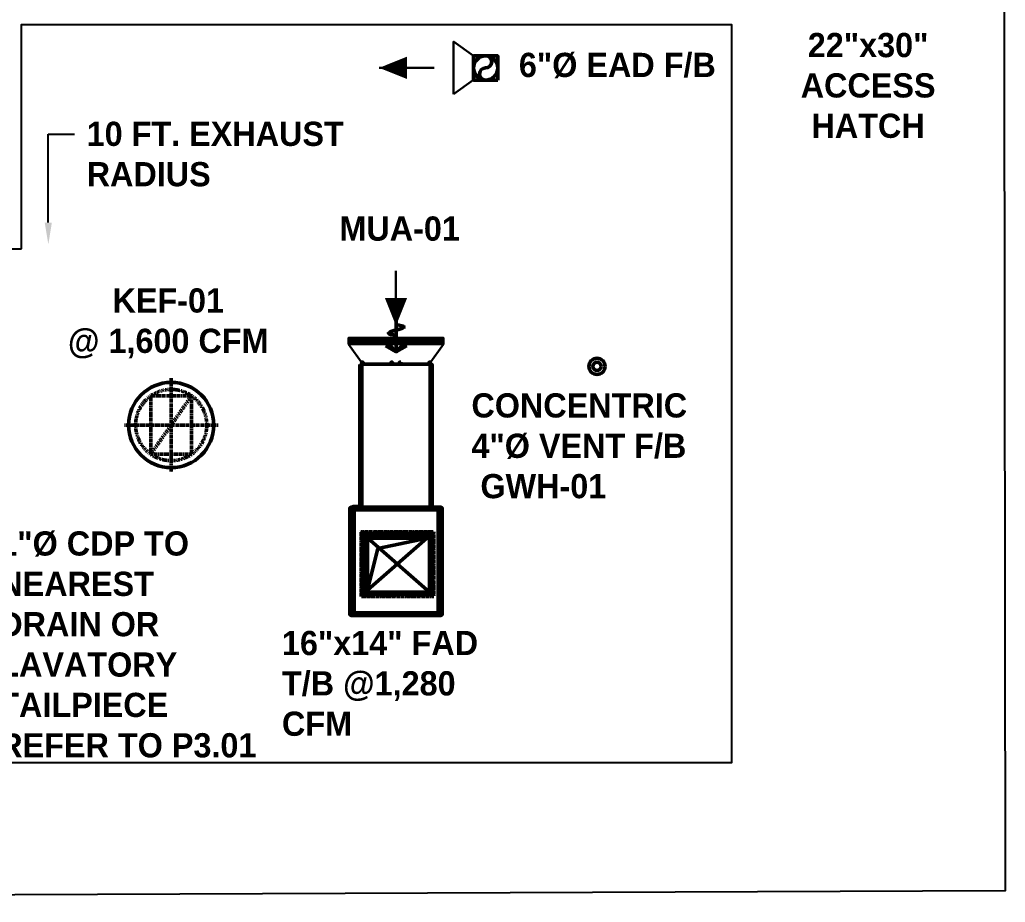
# Model space of a CAD drawing. Header units: inches. Extents: x 2025 to 34930, y -6955 to 4650.
# Drawn here: x 13810 to 14054.4, y 1386.8 to 1605.5 of the extents above; entities that cross this region are included whole.
import ezdxf
from ezdxf import colors
from ezdxf.entities.mleader import LeaderData, LeaderLine
from ezdxf.math import Vec2, Vec3

# ---------------------------------------------------------------- set-up
doc = ezdxf.new("R2010")
doc.units = ezdxf.units.IN
doc.header["$MEASUREMENT"] = 0
for name, pattern in [('14010200 - HV - RF$0$AC-BASE1$0$HIDDEN2', [0.1875, 0.125, -0.0625]), ('14010200 - HV - RF$0$AC-BASE1$0$NOFIRE', [0.27, 0.125, -0.0625, 0.02, -0.0625]), ('Hidden', [6.8598425196850386, 4.799999999999999, -2.059842519685039])]:
    doc.linetypes.add(name, pattern=pattern)
for name, color, linetype, lineweight in [('M-HVAC-EDFF', 2, 'Continuous', 30), ('M-HVAC-EQPM', 21, 'Continuous', 50), ('M-HVAC-EXHS-DUCT', 3, 'Continuous', 50), ('M-HVAC-FDFF', 126, 'Continuous', 30), ('M-HVAC-FRESH-DUCT', 136, 'Continuous', 50), ('M-HVAC-TEXT', 7, 'Continuous', 25)]:
    doc.layers.add(name, color=color, linetype=linetype, lineweight=lineweight)
doc.styles.add('BOO', font='GOTHIC.TTF', dxfattribs={"height": 6})
doc.styles.add('Century Gothic_B', font='GOTHICB.TTF', dxfattribs={"height": 6.659722222222221})

# ---------------------------------------------------------------- blocks, each defined once
blk = doc.blocks.new('14010200 - HV - RF$0$AC-BASE1$0$EF-5')
at = {"color": 1, "linetype": '14010200 - HV - RF$0$AC-BASE1$0$NOFIRE'}
for p, q in [((0, 483.7206795176353), (0, -483.7206795176353)), ((-483.720679517628, 0), (483.7206795176371, 0))]:
    blk.add_line(p, q, dxfattribs=at)
at = {"color": 1, "linetype": '14010200 - HV - RF$0$AC-BASE1$0$HIDDEN2'}
blk.add_line((-299.9999999997272, -209.9999999998072), (299.9999999997272, 209.9999999998072), dxfattribs=at)
blk.add_lwpolyline([(-299.9999999997272, 209.9999999998072), (-299.9999999997272, -209.9999999998072), (299.9999999997272, -209.9999999998072), (299.9999999997272, 209.9999999998072)], close=True, dxfattribs=at)
blk.add_circle((0, 0), 439.7460722887566)
blk.add_circle((0, 0), 367.7460722888221, dxfattribs=at)
blk = doc.blocks.new('*U174')
at = {"layer": 'M-HVAC-EQPM'}
blk.add_blockref('14010200 - HV - RF$0$AC-BASE1$0$EF-5', (0, 0), dxfattribs=at)
blk = doc.blocks.new('A$C8a6613db')
at = {"lineweight": 80}
for points in [[(-32.60622734483331, 10.76391532424168), (-32.60622734483331, 13.13467225019122), (-32.54642995982431, 13.13467225019122), (-32.54642995982431, 10.76391532424168)], [(-32.44649077486247, -10.88837673500529), (-32.44649077486247, 10.88837673501257), (-32.47976922686212, 10.88837673501257), (-32.47976922686212, -10.88837673500529)]]:
    blk.add_lwpolyline(points, close=True, dxfattribs=at)
for points in [[(-32.54632613109425, 12.76062244885543), (-32.60622734483331, 12.76062244885543)], [(-32.44649077486247, 12.35462533351529), (-32.54632613109425, 12.35462533351529)], [(-0.439275567419827, -13.19657017105783), (-0.439275567419827, -13.16595399514335), (-0.3793743536807597, -13.16595399514335), (-0.3793743536807597, 13.16595399514335), (-0.439275567419827, 13.16595399514335), (-0.439275567419827, -13.16595399514335), (-32.41986801323947, -13.16595399514335), (-32.41986801323947, 13.16595399514335), (-32.44649077486247, 13.16595399514335), (-32.44649077486247, -13.16595399514335), (-32.41986801323947, -13.16595399514335), (-32.41986801323947, -13.19657017105783), (-0.439275567419827, -13.19657017105783), (-0.439275567419827, -13.66513077630225), (-32.3865895611234, -13.66513077630225), (-32.3865895611234, -13.19657017105783)], [(-32.3865895611234, 13.19723574009549), (-32.3865895611234, 13.66513077630225), (-0.439275567419827, 13.66513077630225), (-0.439275567419827, 13.19723574009549), (-32.41986801323947, 13.19723574009549), (-32.41986801323947, 13.13467225019122), (-0.439275567419827, 13.13467225019122), (-0.439275567419827, 13.19723574009549)], [(-0.439275567419827, 13.60256728639797), (-32.3865895611234, 13.60256728639797)], [(-32.54632613109425, 11.16924687054416), (-32.60622734483331, 11.16924687054416)], [(-32.54632613109425, 11.57457841683936), (-32.44649077486247, 11.57457841683936)], [(-0.3460959015646949, -11.57457841683208), (-0.3793743536807597, -11.57457841683208)], [(-0.3460959015646949, -11.16924687052961), (-0.2529162358259782, -11.16924687052961)], [(-32.3865895611234, -13.63384903135011), (-0.439275567419827, -13.63384903135011)]]:
    blk.add_lwpolyline(points, dxfattribs=at)
at = {"lineweight": 50}
for points in [[(-32.47976922686212, 10.3266364639494), (-75.68851140339393, 10.3266364639494), (-76.75342186994385, 10.3266364639494), (-76.12778697081376, 10.3266364639494), (-76.12778697081376, 10.35791820890154), (-76.09450851881411, 10.35791820890154), (-76.09450851881411, 10.3266364639494)], [(-76.75342186994385, 10.3266364639494), (-76.75342186994385, 10.29535471899726), (-76.75342186994385, 10.3266364639494)], [(-76.75342186994385, 10.29535471899726), (-76.75342186994385, 9.983868407565751), (-76.75342186994385, 10.29535471899726)], [(-76.12778697081376, 9.983868407565751), (-76.75342186994385, 9.983868407565751)], [(-76.12778697081376, 10.3266364639494), (-76.12778697081376, -10.3266364639494), (-76.12778697081376, 10.3266364639494)], [(-76.09450851881411, 10.91965847996471), (-33.04550291225314, 10.91965847996471), (-33.04550291225314, 10.3266364639494)], [(-76.09450851881411, 10.91965847996471), (-76.09450851881411, 10.88837673501257), (-76.09450851881411, 10.91965847996471)], [(-76.09450851881411, 10.88837673501257), (-76.09450851881411, 10.35791820890154), (-76.09450851881411, 10.88837673501257)], [(-76.09450851881411, 10.88837673501257), (-33.04550291225314, 10.88837673501257)], [(-75.81496952136513, 10.88837673501257), (-75.81496952136513, 10.3266364639494), (-75.81496952136513, 10.88837673501257)], [(-75.68851140339393, 10.88837673501257), (-75.81496952136513, 10.88837673501257)], [(-75.68851140339393, 10.3266364639494), (-75.68851140339393, 10.88837673501257), (-75.68851140339393, 10.3266364639494)], [(-0.3793743536807597, -6.614092350260762), (0, -6.614092350260762), (0, 6.614092350260762), (-0.3793743536807597, 6.614092350260762)], [(-0.3793743536807597, 6.55152886036376), (-0.06655690411571413, 6.55152886036376), (-0.06655690411571413, -6.582810605308623), (-0.3793743536807597, -6.582810605308623)], [(-0.3793743536807597, 6.520912684456562), (-0.09983535623177886, 6.520912684456562), (-0.09983535623177886, -6.520247115404345), (-0.3793743536807597, -6.520247115404345)], [(-84.86005279584788, -0.0935124503375846), (-85.01978936581872, 0.7803797012020368), (-85.20614869741257, 1.529144872933102), (-85.2993283632677, 1.840631184371887), (-85.42578648112249, 2.090219574944058), (-85.51896614697762, 2.21534655475989), (-85.61214581283275, 2.277910044664168), (-85.73860393068753, 2.21534655475989)], [(-76.12778697081376, 1.466581383028824), (-76.75342186994385, 1.466581383028824), (-76.75342186994385, 1.091866012640821), (-76.75342186994385, 1.466581383028824)], [(-76.75342186994385, 1.060584267688682), (-76.75342186994385, 1.091866012640821), (-76.75342186994385, 1.060584267688682)], [(-76.75342186994385, 1.060584267688682), (-76.12778697081376, 1.060584267688682)], [(-93.09979753009975, -0.0935124503375846), (-79.93484188849106, -0.0935124503375846)], [(-87.32931394001935, -2.402371455427783), (-87.42249360575806, -2.464269376279844), (-87.5156732716132, -2.402371455427783), (-87.64213138946798, -2.245962730659812), (-87.73531105532311, -2.02765608503978), (-87.82849072106183, -1.715504204548779), (-88.01485005265567, -0.9667390328249894), (-88.20120938436594, -0.0935124503375846)], [(-76.12778697081376, -1.060584267688682), (-76.75342186994385, -1.060584267688682), (-76.75342186994385, -1.091866012640821), (-76.12778697081376, -1.091866012640821), (-76.75342186994385, -1.091866012640821), (-76.75342186994385, -1.060584267688682)], [(-76.75342186994385, -1.465915813976608), (-76.75342186994385, -1.091866012640821), (-76.75342186994385, -1.465915813976608)], [(-76.12778697081376, -1.465915813976608), (-76.75342186994385, -1.465915813976608)], [(-76.12778697081376, -10.01448458347295), (-76.75342186994385, -10.01448458347295), (-76.75342186994385, -10.29535471899726), (-76.75342186994385, -10.01448458347295)], [(-76.75342186994385, -10.29535471899726), (-76.75342186994385, -10.3266364639494), (-76.75342186994385, -10.29535471899726)], [(-76.09450851881411, -10.3266364639494), (-76.09450851881411, -10.35791820890154), (-76.12778697081376, -10.35791820890154), (-76.12778697081376, -10.3266364639494), (-76.75342186994385, -10.3266364639494), (-75.68851140339393, -10.3266364639494)], [(-76.09450851881411, -10.91965847995743), (-33.04550291225314, -10.91965847995743), (-33.04550291225314, -10.35791820890154)], [(-76.09450851881411, -10.35791820890154), (-76.09450851881411, -10.88837673500529), (-76.09450851881411, -10.35791820890154)], [(-33.04550291225314, -10.88837673500529), (-76.09450851881411, -10.88837673500529)], [(-76.09450851881411, -10.88837673500529), (-76.09450851881411, -10.91965847995743), (-76.09450851881411, -10.88837673500529)], [(-75.75506830762606, -10.88837673500529), (-75.75506830762606, -10.91965847995743)], [(-75.68851140339393, -10.3266364639494), (-75.68851140339393, -10.88837673500529), (-75.68851140339393, -10.3266364639494)], [(-32.47976922686212, -10.35791820890154), (-75.68851140339393, -10.35791820890154)]]:
    blk.add_lwpolyline(points, dxfattribs=at)
for points in [[(-81.74518968141638, 3.088573137254571), (-82.30426767643075, 2.308526220571366), (-79.93484188849106, -0.0935124503375846)], [(-76.12778697081376, 1.091866012640821), (-76.75342186994385, 1.091866012640821)], [(-81.74518968141638, -3.275598037922464), (-82.30426767643075, -2.464269376279844), (-79.93484188849106, -0.0935124503375846)]]:
    blk.add_lwpolyline(points, close=True, dxfattribs=at)
blk.add_open_spline([(-85.73860393068753, 2.21534655475989), (-86.44543825276196, 1.129803448005987), (-86.61715506552719, -1.412670290665119), (-87.32931394001935, -2.402371455427783)], degree=3, dxfattribs=at)
blk = doc.blocks.new('*U175')
h = blk.add_hatch()
h.set_pattern_fill('NET', color=254, scale=5, angle=45)
h.set_pattern_definition([(45, (0, 0), (-11.22532015133644, 11.22532015133644), []), (135, (0, 0), (-11.22532015133644, -11.22532015133644), [])])
h.paths.add_polyline_path([(424.9999999999355, -200.0000000000115), (-25.00000000006432, -200.0000000000165), (-24.99999999993568, 200.0000000000182), (425.0000000000641, 200.0000000000231)])
h.paths.add_polyline_path([(399.9999999999355, -175.0000000000133), (-6.431832844100427e-11, -175.0000000000183), (6.431832844100427e-11, 175.0000000000182), (400.0000000000639, 175.0000000000231)], flags=16)
at = {"color": 8}
for p, q in [((6.431832844100427e-11, 175.0000000000182), (399.9999999999355, -175.0000000000133)), ((400.0000000000639, 175.0000000000231), (-6.431832844100427e-11, -175.0000000000183))]:
    blk.add_line(p, q, dxfattribs=at)
at = {"color": 8, "linetype": 'Hidden', "ltscale": 0.5}
blk.add_lwpolyline([(424.9999999999355, -200.0000000000115), (-25.00000000006432, -200.0000000000165), (-24.99999999993568, 200.0000000000182), (425.0000000000641, 200.0000000000231)], close=True, dxfattribs=at)
blk.add_lwpolyline([(399.9999999999355, -175.0000000000133), (-6.431832844100427e-11, -175.0000000000183), (6.431832844100427e-11, 175.0000000000182), (400.0000000000639, 175.0000000000231)], close=True)
at = {"color": 8}
blk.add_lwpolyline([(77.75572683036206, 97.24427316969734), (14.99999999993568, -160.0000000000183), (15.00000000006432, 160.0000000000182), (385.0000000000639, 160.0000000000231)], close=True, dxfattribs=at)
blk = doc.blocks.new('A$Ce4be60d7')
blk.add_circle((0, -4.547e-13), 8)
at = {"color": 9}
for centre, radius, start, end in [((0, 3.999999999999545), 4.000000000000114, 90, 270), ((0, -4), 4, 270, 90)]:
    blk.add_arc(centre, radius, start, end, dxfattribs=at)
blk = doc.blocks.new('*U144')
at = {"color": 9}
blk.add_line((0, 389.9644442486567), (0, 162.9289207907178), dxfattribs=at)
blk.add_lwpolyline([(0, 389.9644442486567, 0, 92.41894429242151, 0), (0, 274.4407638831297, 92.41894429242151, 92.41894429242151, 0)], format="xyseb", dxfattribs=at)
blk.add_lwpolyline([(-108.5993692591637, 82.54551553726563), (108.5993692591637, 82.54551553725824), (49.99999999998548, -3.696074416782838e-12), (-49.99999999998548, 3.696074416782838e-12)], close=True)
blk = doc.blocks.new('*U177')
blk.add_lwpolyline([(-8.185452315956354e-12, 74.99999999997499), (-150.0000000000014, 74.99999999997311), (-149.9999999999887, -74.99999999997823), (7.275957614183426e-12, -74.9999999999768)], close=True)
blk = doc.blocks.new('*U181')
h = blk.add_hatch()
h.set_pattern_fill('ANSI37', color=256, style=0)
h.set_pattern_definition([(45, (0, -24.5), (-2.245064030267287, 2.245064030267287), []), (135, (0, -24.5), (-2.245064030267287, -2.245064030267287), [])])
h.paths.add_polyline_path([(-196.0993692591783, 82.54551553725007), (196.0993692591783, 82.5455155372738), (196.0993692591783, 109.3531475786206), (-196.0993692591783, 109.3531475785968)])
at = {"color": 9}
blk.add_line((0, 158.9170835176027), (0, 385.9526069755416), dxfattribs=at)
blk.add_lwpolyline([(0, 158.9170835176027, 0, 92.41894429242151, 0), (0, 274.4407638831297, 92.41894429242151, 92.41894429242151, 0)], format="xyseb", dxfattribs=at)
for points in [[(-196.0993692591783, 82.54551553725007), (196.0993692591783, 82.5455155372738), (196.0993692591783, 109.3531475786206), (-196.0993692591783, 109.3531475785968)], [(-196.0993692591783, 82.54551553725007), (196.0993692591783, 82.5455155372738), (137.5, 1.185440591403226e-11), (-137.5, -1.185440591403226e-11)]]:
    blk.add_lwpolyline(points, close=True)

msp = doc.modelspace()

# ---------------------------------------------------------------- linework, layer by layer
at = {"layer": 'M-HVAC-EXHS-DUCT'}
for radius in [2, 1]:
    msp.add_circle((13953.14168842483, 1519.599324412153), radius, dxfattribs=at)

# ---------------------------------------------------------------- block references
at = {"layer": 'M-HVAC-EDFF', "xscale": 0.06, "yscale": 0.06, "zscale": 0.06, "rotation": 90}
msp.add_blockref('*U144', (13922.52011843201, 1593.573675199626), dxfattribs=at)
at = {"layer": 'M-HVAC-EQPM', "rotation": 90}
for name, p, xscale, yscale, zscale in [('A$C8a6613db', (13903.29811045508, 1457.856327856727), -0.8177393366590746, 0.8177393366590746, 0.8177393366590746), ('*U174', (13847.55776794702, 1505.063140329104), -0.02400000000000205, 0.02400000000000205, 0.02400000000000205)]:
    msp.add_blockref(name, p, dxfattribs=dict(at, xscale=xscale, yscale=yscale, zscale=zscale))
at = {"layer": 'M-HVAC-EXHS-DUCT'}
for name, p, xscale, yscale, zscale, rotation in [('A$Ce4be60d7', (13925.52009251577, 1593.556040153588), -0.3750032395295743, 0.3750032395295743, 0.3750032395295743, 179.663196400024), ('*U177', (13928.52011786305, 1593.522617698185), -0.04, 0.04, 0.04, 180)]:
    msp.add_blockref(name, p, dxfattribs=dict(at, xscale=xscale, yscale=yscale, zscale=zscale, rotation=rotation))
at = {"layer": 'M-HVAC-FDFF', "xscale": 0.06, "yscale": 0.06, "zscale": 0.06}
msp.add_blockref('*U181', (13903.29811045508, 1520.109013875564), dxfattribs=at)
at = {"layer": 'M-HVAC-FRESH-DUCT', "xscale": 0.04000000000000101, "yscale": 0.04000000000000101, "zscale": 0.04000000000000101}
msp.add_blockref('*U175', (13895.64742560411, 1470.608199081373), dxfattribs=at)

# ---------------------------------------------------------------- texts
at = {"layer": 'M-HVAC-TEXT', "char_height": 6, "bg_fill": 3, "box_fill_scale": 1.05, "bg_fill_color": 256, "bg_fill_transparency": 0}
for s, insert, width, attachment_point, style in [('6"%%C EAD F/B', (13933.77161720804, 1597.301183209485), 52.98088966821953, 1, 'Century Gothic_B'), ('MUA-01', (13904.20140297657, 1553.701354058569), 29.51343303874915, 5, 'Century Gothic_B'), ('KEF-01\\P@ 1,600 CFM', (13846.81987352754, 1530.239186314135), 58.60342064662559, 5, 'Century Gothic_B'), ('{\\fCentury Gothic|b1|i0|c0|p34;CONCENTRIC 4"%%C VENT F/B  GWH-01}', (13922.00204981274, 1512.922606769865), 53.69698164513935, 1, 'BOO'), ('16"x14" FAD T/B @1,280 CFM', (13875.01686433253, 1454.048054745767), 61.96890550645819, 1, 'Century Gothic_B')]:
    msp.add_mtext(s, dxfattribs=dict(at, insert=insert, width=width, attachment_point=attachment_point, style=style))

# ---------------------------------------------------------------- leaders
at = {"layer": 'M-HVAC-TEXT'}
ml = msp.add_multileader_mtext('Standard', dxfattribs=at)
ml.set_content('{\\fCentury Gothic|b1|i0|c0|p34;1"%%C CDP TO NEAREST DRAIN OR LAVATORY TAILPIECE\\PREFER TO P3.01}', color=256, style='BOO')
ml.set_leader_properties(color=45, linetype='ByLayer', lineweight=-1)
ml.build(insert=Vec2(0, 0))
ml.multileader.update_dxf_attribs({"dogleg_length": 2, "arrow_head_size": 5.4})
ctx = ml.context
ctx.base_point, ctx.char_height, ctx.arrow_head_size, ctx.landing_gap_size, ctx.plane_origin, ctx.plane_x_axis, ctx.plane_y_axis = Vec3(13801.9262672889, 1475.63897415877), 6, 5.4, 3, Vec3(18184.79182144775, 2551.567277979411, -1.119487649090094e-09), Vec3(1, 8.969921744559329e-15), Vec3(-8.969921744559329e-15, 1)
notes = []
notes.append((ctx, [(0, (1, 1, 0), (13782.60789442972, 1475.63897415877), (1, 8.96992174455933e-15), 19.31837285917708, [(0, [(13763.71594940478, 1470.38608053542)], 0, [])])]))
ctx.mtext.insert, ctx.mtext.text_direction, ctx.mtext.rotation, ctx.mtext.width, ctx.mtext.flow_direction = Vec3(13804.9262672889, 1478.714433030286), Vec3(1, 8.969921744559329e-15), 8.969921744559329e-15, 60.84721957851801, 5
ctx.mtext.has_bg_fill, ctx.mtext.bg_color, ctx.mtext.bg_scale_factor, ctx.mtext.bg_transparency, ctx.mtext.use_window_bg_color = 1, -1027028792, 1.5, 0, 1
for ctx, leaders in notes:
    for number, flags, end, landing, length, lines in leaders:
        leader = LeaderData()
        leader.index, (leader.has_last_leader_line, leader.has_dogleg_vector, leader.attachment_direction) = number, flags
        leader.last_leader_point, leader.dogleg_vector, leader.dogleg_length = Vec3(end), Vec3(landing), length
        for number, points, colour, breaks in lines:
            line = LeaderLine()
            line.index, line.vertices, line.color, line.breaks = number, Vec3.list(points), colors.encode_raw_color(colour), breaks
            leader.lines.append(line)
        ctx.leaders.append(leader)

# ---------------------------------------------------------------- next in the draw order: linework, layer by layer
at = {"color": 2}
msp.add_lwpolyline([(13357.9287929445, 1875.105807135526), (14053.73377050398, 1875.105807135526), (14054.38291823071, 1389.627492207419), (13358.57794067122, 1386.799065082672)], close=True, dxfattribs=at)

# ---------------------------------------------------------------- next in the draw order: texts
at = {"layer": 'M-HVAC-TEXT', "insert": (14020.36885800595, 1589.177087157179), "char_height": 6, "width": 29.51343303874915, "attachment_point": 5, "style": 'Century Gothic_B', "bg_fill": 3, "box_fill_scale": 1.05, "bg_fill_color": 256, "bg_fill_transparency": 0}
msp.add_mtext('22"x30"\\PACCESS\\PHATCH', dxfattribs=at)

# ---------------------------------------------------------------- next in the draw order: leaders
at = {"layer": 'M-HVAC-TEXT'}
ml = msp.add_multileader_mtext('Standard', dxfattribs=at)
ml.set_content('{\\fCentury Gothic|b1|i0|c0|p34;10 FT. EXHAUST RADIUS}', color=256, style='BOO')
ml.set_leader_properties(color=45, linetype='ByLayer', lineweight=-1)
ml.build(insert=Vec2(0, 0))
ml.multileader.update_dxf_attribs({"dogleg_length": 2, "arrow_head_size": 5.4})
ctx = ml.context
ctx.base_point, ctx.char_height, ctx.arrow_head_size, ctx.landing_gap_size, ctx.plane_origin, ctx.plane_x_axis, ctx.plane_y_axis = Vec3(13823.59696925882, 1577.147962476331), 6, 5.4, 3, Vec3(18388.16325515907, 445.3053351063272, -1.109149383449193e-09), Vec3(1, -8.969921744559329e-15), Vec3(8.969921744559329e-15, 1)
notes = []
notes.append((ctx, [(0, (1, 1, 0), (13817.00765189797, 1577.147962476331), (1, -8.969921744559329e-15), 6.589317360841498, [(0, [(13817.09521281437, 1549.839097755204)], 0, [])])]))
ctx.mtext.insert, ctx.mtext.text_direction, ctx.mtext.rotation, ctx.mtext.width, ctx.mtext.flow_direction = Vec3(13826.59696925882, 1580.223421347848), Vec3(1, -8.969921744559329e-15), 6.283185307179577, 89.86829367777021, 5
ctx.mtext.has_bg_fill, ctx.mtext.bg_color, ctx.mtext.bg_scale_factor, ctx.mtext.bg_transparency, ctx.mtext.use_window_bg_color = 1, -1027028792, 1.5, 0, 1
for ctx, leaders in notes:
    for number, flags, end, landing, length, lines in leaders:
        leader = LeaderData()
        leader.index, (leader.has_last_leader_line, leader.has_dogleg_vector, leader.attachment_direction) = number, flags
        leader.last_leader_point, leader.dogleg_vector, leader.dogleg_length = Vec3(end), Vec3(landing), length
        for number, points, colour, breaks in lines:
            line = LeaderLine()
            line.index, line.vertices, line.color, line.breaks = number, Vec3.list(points), colors.encode_raw_color(colour), breaks
            leader.lines.append(line)
        ctx.leaders.append(leader)

# ---------------------------------------------------------------- next in the draw order: linework, layer by layer
msp.add_lwpolyline([(13810.41199603573, 1548.757515999783), (13810.41199603573, 1604.275871684924), (13986.50340535208, 1604.275871684917), (13986.50340535208, 1548.757515999776), (13986.50340535208, 1548.757515999783), (13986.50340535208, 1421.374746931357), (13671.48951269979, 1421.374746931358), (13671.4895126998, 1548.757515999783)], close=True, dxfattribs=at)

doc.saveas('drawing.dxf')
